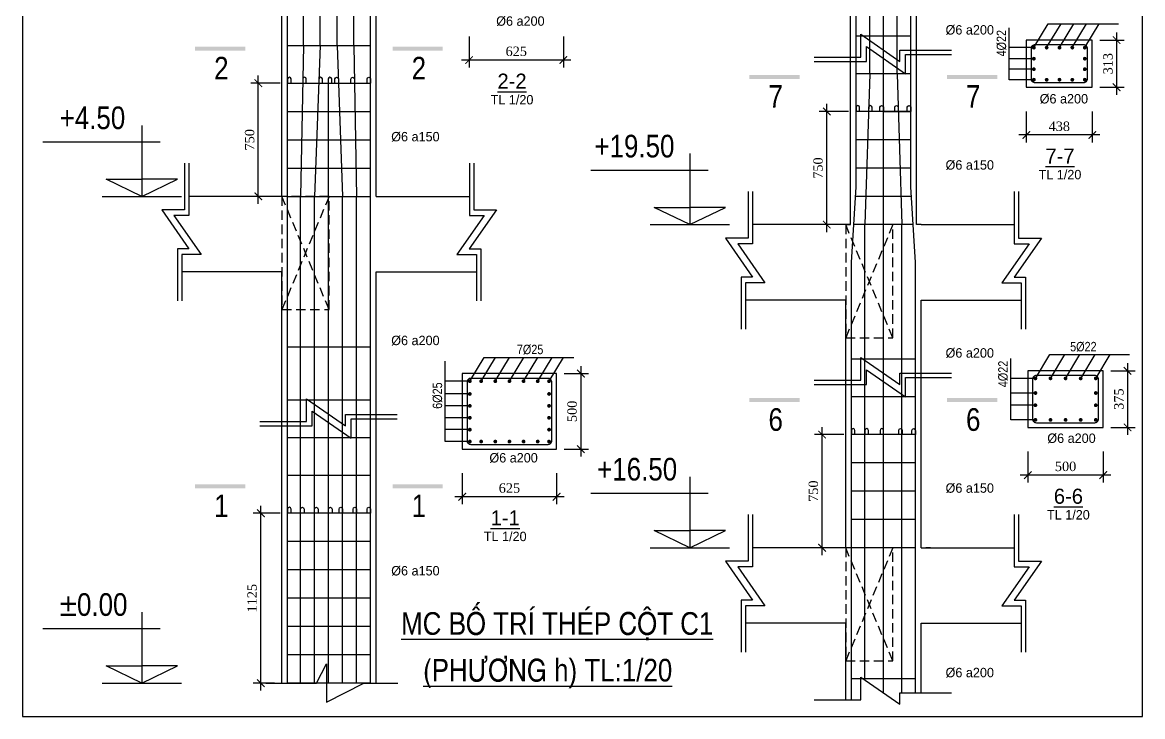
# Model space of a CAD drawing. Extents: x 394 to 12570, y -4198 to 1567.
# Drawn here: x 6755 to 7052, y -1537.7 to -1353.7 of the extents above; entities that cross this region are included whole.
import ezdxf

# ---------------------------------------------------------------- set-up
doc = ezdxf.new("R2010")
doc.units = 0
doc.header["$MEASUREMENT"] = 0
doc.linetypes.add('CENTER2', pattern=[1.125, 0.75, -0.125, 0.125, -0.125])
doc.linetypes.add('HIDDEN', pattern=[0.375, 0.25, -0.125])
doc.layers.get('0').update_dxf_attribs({"linetype": 'CONTINUOUS'})
doc.layers.get('DEFPOINTS').update_dxf_attribs({"linetype": 'CONTINUOUS'})
for name, color, linetype in [('cot', 8, 'CONTINUOUS'), ('DAI', 3, 'CONTINUOUS'), ('DUT', 9, 'CENTER2'), ('TEXT', 7, 'CONTINUOUS'), ('THEP', 6, 'CONTINUOUS'), ('TUONG', 7, 'CONTINUOUS')]:
    doc.layers.add(name, color=color, linetype=linetype)
doc.styles.add('DIM-NEW', font='')
doc.styles.add('style1', font='')
doc.styles.add('T1', font='romans.shx')
doc.styles.add('T2', font='')
doc.styles.get('DIM-NEW').set_extended_font_data('VNI-Helve-Condense')
doc.styles.get('style1').set_extended_font_data('VNI-Goudy')
doc.styles.get('T2').set_extended_font_data('VNI-Times')
doc.dimstyles.new('TL25', dxfattribs={"dimtxt": 2.5, "dimasz": 2, "dimexe": 2, "dimexo": 2, "dimgap": 1, "dimtad": 1, "dimdec": 0, "dimlfac": 25, "dimzin": 0, "dimdsep": 46, "dimtxsty": 'T2', "dimblk": 'ARCHTICK', "dimcen": 2.5, "dimdle": 2, "dimclrd": 1, "dimclre": 1, "dimclrt": 2, "dimadec": 0, "dimazin": 0, "dimtfac": 1, "dimtdec": 0, "dimtix": 1, "dimtofl": 0, "dimtmove": 0, "dimatfit": 0, "dimldrblk": 'ARCHTICK', "dimfxl": 1, "dimtolj": 1, "dimtzin": 0, "dimlwd": -1, "dimlwe": -1, "dimarcsym": 0})

# ---------------------------------------------------------------- blocks, each defined once
blk = doc.blocks.new('_ARCHTICK')
at = {"color": 0, "linetype": 'ByBlock', "const_width": 0.15}
blk.add_lwpolyline([(-0.5, -0.5), (0.5, 0.5)], dxfattribs=at)
blk = doc.blocks.new('*D99')
at = {"layer": 'cot', "color": 1, "transparency": 16777216}
for p, q in [((7021.12, -1377.34), (7021.12, -1385.57)), ((7038.62, -1377.34), (7038.62, -1385.57)), ((7040.62, -1383.57), (7019.12, -1383.57))]:
    blk.add_line(p, q, dxfattribs=at)
at = {"layer": 'DEFPOINTS', "color": 0, "transparency": 16777216}
for p in [(7021.12, -1375.34), (7038.62, -1375.34), (7021.12, -1383.57)]:
    blk.add_point(p, dxfattribs=at)
at = {"layer": 'cot', "color": 1, "transparency": 16777216, "xscale": 2, "yscale": 2, "zscale": 2, "rotation": 180}
blk.add_blockref('_ARCHTICK', (7021.12, -1383.57), dxfattribs=at)
at = {"layer": 'cot', "color": 1, "transparency": 16777216, "xscale": 2, "yscale": 2, "zscale": 2}
blk.add_blockref('_ARCHTICK', (7038.62, -1383.57), dxfattribs=at)
at = {"layer": 'cot', "color": 2, "lineweight": -2, "transparency": 16777216, "insert": (7029.87, -1381.29), "char_height": 2.5, "attachment_point": 5, "style": 'T2'}
blk.add_mtext('\\A1;438', dxfattribs=at)
blk = doc.blocks.new('*D98')
at = {"layer": 'cot', "color": 1, "transparency": 16777216}
for p, q in [((7045.05, -1356.43), (7045.05, -1372.93)), ((7040.62, -1358.43), (7047.05, -1358.43)), ((7040.62, -1370.93), (7047.05, -1370.93))]:
    blk.add_line(p, q, dxfattribs=at)
at = {"layer": 'DEFPOINTS', "color": 0, "transparency": 16777216}
for p in [(7038.62, -1358.43), (7038.62, -1370.93), (7045.05, -1370.93)]:
    blk.add_point(p, dxfattribs=at)
at = {"layer": 'cot', "color": 1, "transparency": 16777216, "xscale": 2, "yscale": 2, "zscale": 2}
for p, rotation in [((7045.05, -1358.43), 90), ((7045.05, -1370.93), 270)]:
    blk.add_blockref('_ARCHTICK', p, dxfattribs=dict(at, rotation=rotation))
at = {"layer": 'cot', "color": 2, "lineweight": -2, "transparency": 16777216, "insert": (7042.77, -1364.68), "char_height": 2.5, "attachment_point": 5, "rotation": 90, "style": 'T2'}
blk.add_mtext('\\A1;313', dxfattribs=at)
blk = doc.blocks.new('*D97')
at = {"layer": 'cot', "color": 1, "transparency": 16777216}
for p, q in [((7043.53, -1446.1), (7049.97, -1446.1)), ((7047.97, -1444.1), (7047.97, -1463.1)), ((7043.53, -1461.1), (7049.97, -1461.1))]:
    blk.add_line(p, q, dxfattribs=at)
at = {"layer": 'DEFPOINTS', "color": 0, "transparency": 16777216}
for p in [(7041.53, -1446.1), (7041.53, -1461.1), (7047.97, -1461.1)]:
    blk.add_point(p, dxfattribs=at)
at = {"layer": 'cot', "color": 1, "transparency": 16777216, "xscale": 2, "yscale": 2, "zscale": 2}
for p, rotation in [((7047.97, -1446.1), 90), ((7047.97, -1461.1), 270)]:
    blk.add_blockref('_ARCHTICK', p, dxfattribs=dict(at, rotation=rotation))
at = {"layer": 'cot', "color": 2, "lineweight": -2, "transparency": 16777216, "insert": (7045.67, -1453.6), "char_height": 2.5, "attachment_point": 5, "rotation": 90, "style": 'T2'}
blk.add_mtext('\\A1;375', dxfattribs=at)
blk = doc.blocks.new('*D96')
at = {"layer": 'cot', "color": 1, "transparency": 16777216}
for p, q in [((7021.53, -1467.51), (7021.53, -1475.74)), ((7041.53, -1467.51), (7041.53, -1475.74)), ((7043.53, -1473.74), (7019.53, -1473.74))]:
    blk.add_line(p, q, dxfattribs=at)
at = {"layer": 'DEFPOINTS', "color": 0, "transparency": 16777216}
for p in [(7021.53, -1465.51), (7041.53, -1465.51), (7021.53, -1473.74)]:
    blk.add_point(p, dxfattribs=at)
at = {"layer": 'cot', "color": 1, "transparency": 16777216, "xscale": 2, "yscale": 2, "zscale": 2, "rotation": 180}
blk.add_blockref('_ARCHTICK', (7021.53, -1473.74), dxfattribs=at)
at = {"layer": 'cot', "color": 1, "transparency": 16777216, "xscale": 2, "yscale": 2, "zscale": 2}
blk.add_blockref('_ARCHTICK', (7041.53, -1473.74), dxfattribs=at)
at = {"layer": 'cot', "color": 2, "lineweight": -2, "transparency": 16777216, "insert": (7031.53, -1471.44), "char_height": 2.5, "attachment_point": 5, "style": 'T2'}
blk.add_mtext('\\A1;500', dxfattribs=at)
blk = doc.blocks.new('*D88')
at = {"layer": 'cot', "color": 1, "transparency": 16777216}
for p, q in [((6873.39, -1357.48), (6873.39, -1365.72)), ((6898.39, -1357.48), (6898.39, -1365.72)), ((6900.39, -1363.72), (6871.39, -1363.72))]:
    blk.add_line(p, q, dxfattribs=at)
at = {"layer": 'DEFPOINTS', "color": 0, "transparency": 16777216}
for p in [(6873.39, -1355.48), (6898.39, -1355.48), (6873.39, -1363.72)]:
    blk.add_point(p, dxfattribs=at)
at = {"layer": 'cot', "color": 1, "transparency": 16777216, "xscale": 2, "yscale": 2, "zscale": 2, "rotation": 180}
blk.add_blockref('_ARCHTICK', (6873.39, -1363.72), dxfattribs=at)
at = {"layer": 'cot', "color": 1, "transparency": 16777216, "xscale": 2, "yscale": 2, "zscale": 2}
blk.add_blockref('_ARCHTICK', (6898.39, -1363.72), dxfattribs=at)
at = {"layer": 'cot', "color": 2, "lineweight": -2, "transparency": 16777216, "insert": (6885.89, -1361.42), "char_height": 2.5, "attachment_point": 5, "style": 'T2'}
blk.add_mtext('\\A1;625', dxfattribs=at)
blk = doc.blocks.new('*D87')
at = {"layer": 'cot', "color": 1, "transparency": 16777216}
for p, q in [((6871.58, -1473.24), (6871.58, -1481.48)), ((6896.58, -1473.24), (6896.58, -1481.48)), ((6898.58, -1479.48), (6869.58, -1479.48))]:
    blk.add_line(p, q, dxfattribs=at)
at = {"layer": 'DEFPOINTS', "color": 0, "transparency": 16777216}
for p in [(6871.58, -1471.24), (6896.58, -1471.24), (6871.58, -1479.48)]:
    blk.add_point(p, dxfattribs=at)
at = {"layer": 'cot', "color": 1, "transparency": 16777216, "xscale": 2, "yscale": 2, "zscale": 2, "rotation": 180}
blk.add_blockref('_ARCHTICK', (6871.58, -1479.48), dxfattribs=at)
at = {"layer": 'cot', "color": 1, "transparency": 16777216, "xscale": 2, "yscale": 2, "zscale": 2}
blk.add_blockref('_ARCHTICK', (6896.58, -1479.48), dxfattribs=at)
at = {"layer": 'cot', "color": 2, "lineweight": -2, "transparency": 16777216, "insert": (6884.08, -1477.18), "char_height": 2.5, "attachment_point": 5, "style": 'T2'}
blk.add_mtext('\\A1;625', dxfattribs=at)
blk = doc.blocks.new('*D86')
at = {"layer": 'cot', "color": 1, "transparency": 16777216}
for p, q in [((6903.01, -1444.84), (6903.01, -1468.84)), ((6898.58, -1446.84), (6905.01, -1446.84)), ((6898.58, -1466.84), (6905.01, -1466.84))]:
    blk.add_line(p, q, dxfattribs=at)
at = {"layer": 'DEFPOINTS', "color": 0, "transparency": 16777216}
for p in [(6896.58, -1446.84), (6896.58, -1466.84), (6903.01, -1466.84)]:
    blk.add_point(p, dxfattribs=at)
at = {"layer": 'cot', "color": 1, "transparency": 16777216, "xscale": 2, "yscale": 2, "zscale": 2}
for p, rotation in [((6903.01, -1446.84), 90), ((6903.01, -1466.84), 270)]:
    blk.add_blockref('_ARCHTICK', p, dxfattribs=dict(at, rotation=rotation))
at = {"layer": 'cot', "color": 2, "lineweight": -2, "transparency": 16777216, "insert": (6900.71, -1456.84), "char_height": 2.5, "attachment_point": 5, "rotation": 90, "style": 'T2'}
blk.add_mtext('\\A1;500', dxfattribs=at)
blk = doc.blocks.new('*D85')
at = {"layer": 'DEFPOINTS', "color": 0, "transparency": 16777216}
for p in [(6818.17, -1483.86), (6825.26, -1483.86), (6823.76, -1528.86)]:
    blk.add_point(p, dxfattribs=at)
at = {"layer": 'TUONG', "color": 1, "transparency": 16777216}
for p, q in [((6818.17, -1530.86), (6818.17, -1481.86)), ((6823.26, -1483.86), (6816.17, -1483.86)), ((6821.76, -1528.86), (6816.17, -1528.86))]:
    blk.add_line(p, q, dxfattribs=at)
at = {"layer": 'TUONG', "color": 1, "transparency": 16777216, "xscale": 2, "yscale": 2, "zscale": 2}
for p, rotation in [((6818.17, -1483.86), 90), ((6818.17, -1528.86), 270)]:
    blk.add_blockref('_ARCHTICK', p, dxfattribs=dict(at, rotation=rotation))
at = {"layer": 'TUONG', "color": 2, "transparency": 16777216, "insert": (6815.87, -1506.36), "char_height": 2.5, "attachment_point": 5, "rotation": 90, "style": 'T2'}
blk.add_mtext('\\A1;1125', dxfattribs=at)
blk = doc.blocks.new('*D84')
at = {"layer": 'DEFPOINTS', "color": 0, "transparency": 16777216}
for p in [(6817.5, -1369.85), (6825.26, -1369.85), (6823.76, -1399.85)]:
    blk.add_point(p, dxfattribs=at)
at = {"layer": 'TUONG', "color": 1, "transparency": 16777216}
for p, q in [((6817.5, -1401.85), (6817.5, -1367.85)), ((6823.26, -1369.85), (6815.5, -1369.85)), ((6821.76, -1399.85), (6815.5, -1399.85))]:
    blk.add_line(p, q, dxfattribs=at)
at = {"layer": 'TUONG', "color": 1, "transparency": 16777216, "xscale": 2, "yscale": 2, "zscale": 2}
for p, rotation in [((6817.5, -1369.85), 90), ((6817.5, -1399.85), 270)]:
    blk.add_blockref('_ARCHTICK', p, dxfattribs=dict(at, rotation=rotation))
at = {"layer": 'TUONG', "color": 2, "transparency": 16777216, "insert": (6815.2, -1384.85), "char_height": 2.5, "attachment_point": 5, "rotation": 90, "style": 'T2'}
blk.add_mtext('\\A1;750', dxfattribs=at)
blk = doc.blocks.new('*D80')
at = {"layer": 'DEFPOINTS', "color": 0, "transparency": 16777216}
for p in [(6966.97, -1462.99), (6974.74, -1462.99), (6973.24, -1492.99)]:
    blk.add_point(p, dxfattribs=at)
at = {"layer": 'TUONG', "color": 1, "transparency": 16777216}
for p, q in [((6966.97, -1494.99), (6966.97, -1460.99)), ((6972.74, -1462.99), (6964.97, -1462.99)), ((6971.24, -1492.99), (6964.97, -1492.99))]:
    blk.add_line(p, q, dxfattribs=at)
at = {"layer": 'TUONG', "color": 1, "transparency": 16777216, "xscale": 2, "yscale": 2, "zscale": 2}
for p, rotation in [((6966.97, -1462.99), 90), ((6966.97, -1492.99), 270)]:
    blk.add_blockref('_ARCHTICK', p, dxfattribs=dict(at, rotation=rotation))
at = {"layer": 'TUONG', "color": 2, "transparency": 16777216, "insert": (6964.67, -1477.99), "char_height": 2.5, "attachment_point": 5, "rotation": 90, "style": 'T2'}
blk.add_mtext('\\A1;750', dxfattribs=at)
blk = doc.blocks.new('*D79')
at = {"layer": 'DEFPOINTS', "color": 0, "transparency": 16777216}
for p in [(6968.22, -1377.35), (6975.99, -1377.35), (6974.49, -1407.35)]:
    blk.add_point(p, dxfattribs=at)
at = {"layer": 'TUONG', "color": 1, "transparency": 16777216}
for p, q in [((6973.99, -1377.35), (6966.22, -1377.35)), ((6968.22, -1409.35), (6968.22, -1375.35)), ((6972.49, -1407.35), (6966.22, -1407.35))]:
    blk.add_line(p, q, dxfattribs=at)
at = {"layer": 'TUONG', "color": 1, "transparency": 16777216, "xscale": 2, "yscale": 2, "zscale": 2}
for p, rotation in [((6968.22, -1377.35), 90), ((6968.22, -1407.35), 270)]:
    blk.add_blockref('_ARCHTICK', p, dxfattribs=dict(at, rotation=rotation))
at = {"layer": 'TUONG', "color": 2, "transparency": 16777216, "insert": (6965.92, -1392.35), "char_height": 2.5, "attachment_point": 5, "rotation": 90, "style": 'T2'}
blk.add_mtext('\\A1;750', dxfattribs=at)

msp = doc.modelspace()

# ---------------------------------------------------------------- linework, layer by layer
at = {"layer": 'cot', "lineweight": -2, "ltscale": 10}
for p, q in [((7023.117, -1360.434), (7026.922, -1354.125)), ((7026.517, -1360.434), (7030.321, -1354.125)), ((7026.922, -1354.125), (7045.578, -1354.125)), ((7029.917, -1360.434), (7033.721, -1354.125)), ((7033.317, -1360.434), (7037.121, -1354.125)), ((7036.617, -1360.434), (7040.422, -1354.125)), ((7016.613, -1368.934), (7016.613, -1355.141)), ((7023.117, -1360.434), (7016.613, -1360.434)), ((7023.117, -1363.366), (7016.613, -1363.366)), ((7023.117, -1366.15), (7016.613, -1366.15)), ((7023.117, -1368.934), (7016.613, -1368.934)), ((6873.579, -1448.84), (6877.383, -1442.532)), ((6876.583, -1448.84), (6880.387, -1442.532)), ((6877.383, -1442.532), (6901.176, -1442.532)), ((6880.331, -1448.84), (6884.135, -1442.532)), ((6884.079, -1448.84), (6887.883, -1442.532)), ((6887.827, -1448.84), (6891.632, -1442.532)), ((6891.576, -1448.84), (6895.38, -1442.532)), ((6894.579, -1448.84), (6898.383, -1442.532)), ((7017.028, -1459.101), (7017.028, -1442.809)), ((7023.532, -1448.101), (7027.336, -1441.793)), ((7027.336, -1441.793), (7048.492, -1441.793)), ((7027.532, -1448.101), (7031.336, -1441.793)), ((7031.532, -1448.101), (7035.336, -1441.793)), ((7035.532, -1448.101), (7039.336, -1441.793)), ((7039.532, -1448.101), (7043.336, -1441.793)), ((6867.075, -1464.84), (6867.075, -1443.548)), ((6873.579, -1448.84), (6867.075, -1448.84)), ((7023.532, -1448.101), (7017.028, -1448.101)), ((6873.579, -1452.227), (6867.075, -1452.227)), ((7023.532, -1451.982), (7017.028, -1451.982)), ((7023.532, -1455.221), (7017.028, -1455.221)), ((6873.579, -1455.38), (6867.075, -1455.38)), ((6873.579, -1458.534), (6867.075, -1458.534)), ((7023.532, -1459.101), (7017.028, -1459.101)), ((6873.579, -1461.687), (6867.075, -1461.687)), ((6873.579, -1464.84), (6867.075, -1464.84))]:
    msp.add_line(p, q, dxfattribs=at)
at = {"layer": 'DAI'}
for p, q in [((6825.259, -1359.854), (6847.259, -1359.854)), ((6990.485, -1357.352), (6975.985, -1357.352)), ((6990.485, -1367.352), (6975.985, -1367.352)), ((6825.259, -1369.854), (6847.259, -1369.854)), ((6825.259, -1377.354), (6847.259, -1377.354)), ((6990.485, -1377.352), (6975.985, -1377.352)), ((6825.259, -1384.854), (6847.259, -1384.854)), ((6990.485, -1384.852), (6975.985, -1384.852)), ((6825.259, -1392.354), (6847.259, -1392.354)), ((6990.485, -1392.352), (6975.985, -1392.352)), ((6825.259, -1399.854), (6847.259, -1399.854)), ((6990.642, -1399.852), (6975.829, -1399.852)), ((6991.11, -1407.352), (6975.36, -1407.352)), ((6847.259, -1439.854), (6825.259, -1439.854)), ((6991.735, -1442.989), (6974.735, -1442.989)), ((6847.259, -1453.862), (6825.259, -1453.862)), ((6991.735, -1452.989), (6974.735, -1452.989)), ((6847.259, -1463.862), (6825.259, -1463.862)), ((6991.735, -1462.989), (6974.735, -1462.989)), ((6991.735, -1470.489), (6974.735, -1470.489)), ((6847.259, -1473.862), (6825.259, -1473.862)), ((6991.735, -1477.989), (6974.735, -1477.989)), ((6847.259, -1483.862), (6825.259, -1483.862)), ((6991.735, -1485.489), (6974.735, -1485.489)), ((6847.259, -1491.362), (6825.259, -1491.362)), ((6991.735, -1492.989), (6974.735, -1492.989)), ((6847.259, -1498.862), (6825.259, -1498.862)), ((6847.259, -1506.362), (6825.259, -1506.362)), ((6847.259, -1513.862), (6825.259, -1513.862)), ((6847.259, -1521.362), (6825.259, -1521.362)), ((6847.259, -1528.862), (6825.259, -1528.862)), ((6991.735, -1527.711), (6974.735, -1527.711))]:
    msp.add_line(p, q, dxfattribs=at)
for points in [[(7036.367, -1369.684, 0.4142136), (7037.367, -1368.684), (7037.367, -1360.684, 0.4142136), (7036.367, -1359.684), (7023.367, -1359.684, 0.4142136), (7022.367, -1360.684), (7022.367, -1368.684, 0.4142136), (7023.367, -1369.684)], [(6894.329, -1465.59, 0.4142136), (6895.329, -1464.59), (6895.329, -1449.09, 0.4142136), (6894.329, -1448.09), (6873.829, -1448.09, 0.4142136), (6872.829, -1449.09), (6872.829, -1464.59, 0.4142136), (6873.829, -1465.59)], [(7039.282, -1459.851, 0.4142136), (7040.282, -1458.851), (7040.282, -1448.351, 0.4142136), (7039.282, -1447.351), (7023.782, -1447.351, 0.4142136), (7022.782, -1448.351), (7022.782, -1458.851, 0.4142136), (7023.782, -1459.851)]]:
    msp.add_lwpolyline(points, format="xyb", close=True, dxfattribs=at)
at = {"layer": 'DUT', "linetype": 'HIDDEN', "ltscale": 10}
for p, q in [((6836.259, -1399.854), (6823.759, -1429.854)), ((6836.259, -1429.854), (6823.759, -1399.854)), ((6985.735, -1407.352), (6973.235, -1437.352)), ((6985.735, -1437.352), (6973.235, -1407.352)), ((6985.735, -1492.989), (6973.235, -1522.989)), ((6985.735, -1522.989), (6973.235, -1492.989))]:
    msp.add_line(p, q, dxfattribs=at)
for points in [[(6823.759, -1429.854), (6836.259, -1429.854), (6836.259, -1399.854), (6823.759, -1399.854)], [(6973.235, -1437.352), (6985.735, -1437.352), (6985.735, -1407.352), (6973.235, -1407.352)]]:
    msp.add_lwpolyline(points, close=True, dxfattribs=at)
msp.add_lwpolyline([(6973.235, -1492.989), (6973.235, -1522.989), (6985.735, -1522.989), (6985.735, -1492.989), (6973.235, -1492.989)], dxfattribs=at)
at = {"layer": 'TEXT', "ltscale": 10}
for points in [[(6814.044, -1361.232), (6814.044, -1360.182), (6800.74, -1361.232), (6800.74, -1360.182)], [(6866.418, -1361.232), (6866.418, -1360.182), (6853.113, -1361.232), (6853.113, -1360.182)], [(6961.021, -1368.73), (6961.021, -1367.68), (6947.717, -1368.73), (6947.717, -1367.68)], [(7013.395, -1368.73), (7013.395, -1367.68), (7000.09, -1368.73), (7000.09, -1367.68)], [(6961.021, -1454.368), (6961.021, -1453.318), (6947.717, -1454.368), (6947.717, -1453.318)], [(7013.395, -1454.368), (7013.395, -1453.318), (7000.09, -1454.368), (7000.09, -1453.318)], [(6814.044, -1477.245), (6814.044, -1476.195), (6800.74, -1477.245), (6800.74, -1476.195)], [(6866.418, -1477.245), (6866.418, -1476.195), (6853.113, -1477.245), (6853.113, -1476.195)]]:
    msp.add_trace(points, dxfattribs=at)
at = {"layer": 'THEP', "ltscale": 10}
for p, q in [((6983.218, -1531.44), (6983.235, -1074.565)), ((6833.926, -1359.854), (6833.926, -1166.841)), ((6829.479, -1359.854), (6829.479, -1196.841)), ((6838.374, -1359.854), (6838.374, -1196.841)), ((6842.815, -1359.854), (6842.815, -1196.841)), ((6979.618, -1367.122), (6979.618, -1202.969)), ((6986.86, -1367.352), (6986.86, -1203.199)), ((6975.985, -1397.352), (6975.985, -1240.612)), ((6829.479, -1359.854), (6828.708, -1399.854)), ((6833.926, -1359.854), (6832.418, -1399.854)), ((6838.374, -1359.854), (6839.838, -1399.854)), ((6842.815, -1359.854), (6843.548, -1399.854)), ((6979.61, -1367.352), (6978.34, -1407.352)), ((6986.86, -1367.352), (6988.11, -1407.352)), ((6974.735, -1417.352), (6975.985, -1397.352)), ((6991.735, -1417.352), (6990.485, -1397.352)), ((6978.34, -1528.038), (6978.34, -1407.352)), ((6988.11, -1531.444), (6988.11, -1407.352)), ((6974.735, -1533.286), (6974.735, -1417.352)), ((6991.735, -1531.444), (6991.735, -1417.352))]:
    msp.add_line(p, q, dxfattribs=at)
for points in [[(6825.259, -1528.862), (6825.259, -1295.952), (6826.509, -1275.952), (6826.509, -1119.684)], [(6847.259, -1528.862), (6847.259, -1295.952), (6846.009, -1275.952), (6846.009, -1119.684)], [(6990.485, -1397.352), (6990.485, -1243.199)], [(6836.128, -1528.862), (6836.128, -1369.854)], [(6828.708, -1528.862), (6828.708, -1399.854)], [(6832.418, -1528.862), (6832.418, -1399.854)], [(6839.838, -1528.862), (6839.838, -1399.854)], [(6843.548, -1528.862), (6843.548, -1399.854)]]:
    msp.add_lwpolyline(points, dxfattribs=at)
at = {"layer": 'THEP', "const_width": 0.5}
for points in [[(7023.117, -1360.184, -1), (7023.117, -1360.684, -1)], [(7026.517, -1360.184, -1), (7026.517, -1360.684, -1)], [(7029.917, -1360.184, -1), (7029.917, -1360.684, -1)], [(7033.317, -1360.184, -1), (7033.317, -1360.684, -1)], [(7036.617, -1360.184, 1), (7036.617, -1360.684, 1)], [(7023.117, -1363.616, 1), (7023.117, -1363.116, 1)], [(7036.617, -1363.616, -1), (7036.617, -1363.116, -1)], [(7023.117, -1366.4, 1), (7023.117, -1365.9, 1)], [(7036.617, -1366.4, -1), (7036.617, -1365.9, -1)], [(7023.117, -1369.184, 1), (7023.117, -1368.684, 1)], [(7026.517, -1369.184, 1), (7026.517, -1368.684, 1)], [(7029.917, -1369.184, 1), (7029.917, -1368.684, 1)], [(7033.317, -1369.184, 1), (7033.317, -1368.684, 1)], [(7036.617, -1369.184, -1), (7036.617, -1368.684, -1)], [(6873.579, -1448.59, -1), (6873.579, -1449.09, -1)], [(6876.583, -1448.59, -1), (6876.583, -1449.09, -1)], [(6880.331, -1448.59, -1), (6880.331, -1449.09, -1)], [(6884.079, -1448.59, 1), (6884.079, -1449.09, 1)], [(6887.827, -1448.59, 1), (6887.827, -1449.09, 1)], [(6891.576, -1448.59, 1), (6891.576, -1449.09, 1)], [(6894.579, -1448.59, 1), (6894.579, -1449.09, 1)], [(7023.532, -1447.851, -1), (7023.532, -1448.351, -1)], [(7027.532, -1447.851, -1), (7027.532, -1448.351, -1)], [(7031.532, -1447.851, 1), (7031.532, -1448.351, 1)], [(7035.532, -1447.851, 1), (7035.532, -1448.351, 1)], [(7039.532, -1447.851, 1), (7039.532, -1448.351, 1)], [(6873.579, -1452.477, 1), (6873.579, -1451.977, 1)], [(6894.579, -1452.477, -1), (6894.579, -1451.977, -1)], [(7023.532, -1451.732, -1), (7023.532, -1452.232, -1)], [(7039.532, -1451.732, 1), (7039.532, -1452.232, 1)], [(6873.579, -1455.63, 1), (6873.579, -1455.13, 1)], [(6894.579, -1455.63, -1), (6894.579, -1455.13, -1)], [(7023.532, -1455.471, 1), (7023.532, -1454.971, 1)], [(7039.532, -1455.471, -1), (7039.532, -1454.971, -1)], [(6873.579, -1458.784, 1), (6873.579, -1458.284, 1)], [(6894.579, -1458.784, -1), (6894.579, -1458.284, -1)], [(6873.579, -1461.937, 1), (6873.579, -1461.437, 1)], [(6894.579, -1461.937, -1), (6894.579, -1461.437, -1)], [(7023.532, -1459.351, 1), (7023.532, -1458.851, 1)], [(7027.532, -1459.351, 1), (7027.532, -1458.851, 1)], [(7031.532, -1459.351, -1), (7031.532, -1458.851, -1)], [(7035.532, -1459.351, -1), (7035.532, -1458.851, -1)], [(7039.532, -1459.351, -1), (7039.532, -1458.851, -1)], [(6873.579, -1465.09, 1), (6873.579, -1464.59, 1)], [(6876.583, -1465.09, 1), (6876.583, -1464.59, 1)], [(6880.331, -1465.09, 1), (6880.331, -1464.59, 1)], [(6884.079, -1465.09, -1), (6884.079, -1464.59, -1)], [(6887.827, -1465.09, -1), (6887.827, -1464.59, -1)], [(6891.576, -1465.09, -1), (6891.576, -1464.59, -1)], [(6894.579, -1465.09, -1), (6894.579, -1464.59, -1)]]:
    msp.add_lwpolyline(points, format="xyb", close=True, dxfattribs=at)
at = {"layer": 'THEP', "ltscale": 10}
for points in [[(6826.196, -1369.864), (6826.196, -1368.737, 1), (6825.259, -1368.737), (6825.259, -1369.854)], [(6830.223, -1369.864), (6830.223, -1368.737, 1), (6829.286, -1368.737), (6829.286, -1369.854)], [(6834.487, -1369.864), (6834.487, -1368.737, 1), (6833.549, -1368.737), (6833.549, -1369.854)], [(6836.955, -1369.864), (6836.955, -1368.737, 1), (6836.017, -1368.737), (6836.017, -1369.854)], [(6837.803, -1369.864), (6837.803, -1368.737, -1), (6838.74, -1368.737), (6838.74, -1369.854)], [(6842.061, -1369.874), (6842.061, -1368.747, -1), (6842.998, -1368.747), (6842.998, -1369.864)], [(6846.321, -1369.864), (6846.321, -1368.737, -1), (6847.259, -1368.737), (6847.259, -1369.854)], [(6976.923, -1377.362), (6976.923, -1376.235, 1), (6975.985, -1376.235), (6975.985, -1377.352)], [(6980.23, -1377.362), (6980.23, -1376.235, 1), (6979.293, -1376.235), (6979.293, -1377.352)], [(6982.298, -1377.362), (6982.298, -1376.235, -1), (6983.235, -1376.235), (6983.235, -1377.352)], [(6986.235, -1377.362), (6986.235, -1376.235, -1), (6987.173, -1376.235), (6987.173, -1377.352)], [(6989.548, -1377.362), (6989.548, -1376.235, -1), (6990.485, -1376.235), (6990.485, -1377.352)], [(6975.673, -1463), (6975.673, -1461.872, 1), (6974.735, -1461.872), (6974.735, -1462.989)], [(6979.277, -1463), (6979.277, -1461.872, 1), (6978.34, -1461.872), (6978.34, -1462.989)], [(6983.291, -1463), (6983.291, -1461.872, 1), (6982.354, -1461.872), (6982.354, -1462.989)], [(6987.278, -1463), (6987.278, -1461.872, -1), (6988.215, -1461.872), (6988.215, -1462.989)], [(6990.798, -1463), (6990.798, -1461.872, -1), (6991.735, -1461.872), (6991.735, -1462.989)], [(6826.196, -1483.872), (6826.196, -1482.745, 1), (6825.259, -1482.745), (6825.259, -1483.862)], [(6828.708, -1483.872), (6828.708, -1482.745, -1), (6829.645, -1482.745), (6829.645, -1483.862)], [(6832.418, -1483.872), (6832.418, -1482.745, -1), (6833.355, -1482.745), (6833.355, -1483.862)], [(6836.128, -1483.872), (6836.128, -1482.745, -1), (6837.066, -1482.745), (6837.066, -1483.862)], [(6838.901, -1483.872), (6838.901, -1482.745, -1), (6839.838, -1482.745), (6839.838, -1483.862)], [(6842.611, -1483.872), (6842.611, -1482.745, -1), (6843.548, -1482.745), (6843.548, -1483.862)], [(6846.321, -1483.872), (6846.321, -1482.745, -1), (6847.259, -1482.745), (6847.259, -1483.862)]]:
    msp.add_lwpolyline(points, format="xyb", dxfattribs=at)
at = {"layer": 'TUONG'}
for p, q in [((6823.759, -1399.854), (6823.759, -1305.952)), ((6848.759, -1399.854), (6848.759, -1305.952)), ((6974.485, -1407.352), (6974.485, -1341.467)), ((6991.985, -1407.352), (6991.985, -1341.467)), ((6983.235, -1377.352), (6990.485, -1377.352)), ((6786.63, -1381.031), (6786.63, -1399.854)), ((6791.447, -1385.463), (6760.351, -1385.463)), ((6931.923, -1388.529), (6931.923, -1407.352)), ((6786.63, -1399.854), (6777.187, -1395.306)), ((6777.187, -1395.306), (6786.63, -1395.306)), ((6786.63, -1399.854), (6796.073, -1395.306)), ((6796.073, -1395.306), (6786.63, -1395.306)), ((6786.63, -1395.306), (6786.63, -1399.854)), ((6936.74, -1392.962), (6905.643, -1392.962)), ((6776.128, -1399.854), (6797.132, -1399.854)), ((6823.759, -1399.854), (6799.051, -1399.854)), ((6848.759, -1399.854), (6873.466, -1399.854)), ((6922.48, -1402.804), (6931.923, -1402.804)), ((6931.923, -1407.352), (6922.48, -1402.804)), ((6931.923, -1402.804), (6931.923, -1407.352)), ((6941.365, -1402.804), (6931.923, -1402.804)), ((6931.923, -1407.352), (6941.365, -1402.804)), ((6921.421, -1407.352), (6942.425, -1407.352)), ((6973.235, -1407.352), (6948.528, -1407.352)), ((6973.235, -1407.352), (6974.485, -1407.352)), ((6993.235, -1407.352), (6991.985, -1407.352)), ((6993.235, -1407.352), (7017.943, -1407.352)), ((6823.759, -1419.854), (6797.21, -1419.854)), ((6823.759, -1528.862), (6823.759, -1419.854)), ((6848.759, -1528.862), (6848.759, -1419.854)), ((6848.759, -1419.854), (6875.308, -1419.854)), ((6973.235, -1427.352), (6946.687, -1427.352)), ((6973.235, -1492.989), (6973.235, -1427.352)), ((6993.235, -1427.352), (7019.784, -1427.352)), ((6993.235, -1492.989), (6993.235, -1427.352)), ((6931.923, -1474.167), (6931.923, -1492.989)), ((6936.74, -1478.599), (6905.643, -1478.599)), ((6922.48, -1488.441), (6931.923, -1488.441)), ((6931.923, -1492.989), (6922.48, -1488.441)), ((6931.923, -1488.441), (6931.923, -1492.989)), ((6941.365, -1488.441), (6931.923, -1488.441)), ((6931.923, -1492.989), (6941.365, -1488.441)), ((6921.421, -1492.989), (6942.425, -1492.989)), ((6973.235, -1492.989), (6948.528, -1492.989)), ((6993.235, -1492.989), (7017.943, -1492.989)), ((6995.735, -1492.989), (6994.485, -1492.989)), ((6786.63, -1510.04), (6786.63, -1528.862)), ((6791.447, -1514.472), (6760.351, -1514.472)), ((6973.235, -1512.989), (6946.687, -1512.989)), ((6973.235, -1533.286), (6973.235, -1512.989)), ((6993.235, -1512.989), (7019.784, -1512.989)), ((6993.235, -1531.444), (6993.235, -1512.989)), ((6777.187, -1524.314), (6786.63, -1524.314)), ((6786.63, -1528.862), (6777.187, -1524.314)), ((6786.63, -1524.314), (6786.63, -1528.862)), ((6796.073, -1524.314), (6786.63, -1524.314)), ((6786.63, -1528.862), (6796.073, -1524.314)), ((6776.128, -1528.862), (6797.132, -1528.862))]:
    msp.add_line(p, q, dxfattribs=at)
msp.add_lwpolyline([(7051.951, -1059.246), (6754.951, -1059.246), (6754.951, -1537.745), (7051.951, -1537.745)], close=True, dxfattribs=at)
for points in [[(6964.872, -1362.927), (6977.226, -1362.927), (6977.226, -1356.903), (6987.562, -1364.111), (6987.562, -1361.085), (7001.315, -1361.085)], [(6964.872, -1364.074), (6978.726, -1364.074), (6978.726, -1360.158), (6989.062, -1367.365), (6989.062, -1362.232), (7001.315, -1362.232)], [(7038.617, -1358.434), (7038.617, -1358.434), (7021.117, -1358.434), (7021.117, -1370.934), (7038.617, -1370.934), (7038.617, -1370.934)], [(7038.617, -1370.934), (7038.617, -1358.434)], [(6797.905, -1391.072), (6797.905, -1403.426), (6791.881, -1403.426), (6799.088, -1413.761), (6796.063, -1413.761), (6796.063, -1427.515)], [(6799.051, -1391.072), (6799.051, -1404.926), (6795.136, -1404.926), (6802.343, -1415.261), (6797.21, -1415.261), (6797.21, -1427.515)], [(6873.466, -1391.072), (6873.466, -1404.926), (6877.382, -1404.926), (6870.174, -1415.261), (6875.308, -1415.261), (6875.308, -1427.515)], [(6874.613, -1391.072), (6874.613, -1403.426), (6880.636, -1403.426), (6873.429, -1413.761), (6876.454, -1413.761), (6876.454, -1427.515)], [(6947.381, -1398.57), (6947.381, -1410.924), (6941.358, -1410.924), (6948.565, -1421.26), (6945.54, -1421.26), (6945.54, -1435.013)], [(6948.528, -1398.57), (6948.528, -1412.424), (6944.613, -1412.424), (6951.82, -1422.76), (6946.687, -1422.76), (6946.687, -1435.013)], [(7017.943, -1398.57), (7017.943, -1412.424), (7021.858, -1412.424), (7014.651, -1422.76), (7019.784, -1422.76), (7019.784, -1435.013)], [(7019.089, -1398.57), (7019.089, -1410.924), (7025.113, -1410.924), (7017.906, -1421.26), (7020.931, -1421.26), (7020.931, -1435.013)], [(6964.872, -1448.564), (6977.226, -1448.564), (6977.226, -1442.541), (6987.562, -1449.748), (6987.562, -1446.723), (7001.315, -1446.723)], [(6964.872, -1449.711), (6978.726, -1449.711), (6978.726, -1445.796), (6989.062, -1453.003), (6989.062, -1447.87), (7001.315, -1447.87)], [(7041.532, -1446.101), (7041.532, -1446.101), (7021.532, -1446.101), (7021.532, -1461.101), (7041.532, -1461.101), (7041.532, -1461.101)], [(7041.532, -1461.101), (7041.532, -1446.101)], [(6896.579, -1446.84), (6896.579, -1446.84), (6871.579, -1446.84), (6871.579, -1466.84), (6896.579, -1466.84), (6896.579, -1466.84)], [(6896.579, -1466.84), (6896.579, -1446.84)], [(6817.896, -1459.524), (6830.25, -1459.524), (6830.25, -1453.5), (6840.585, -1460.707), (6840.585, -1457.682), (6854.338, -1457.682)], [(6817.896, -1460.67), (6831.75, -1460.67), (6831.75, -1456.755), (6842.085, -1463.962), (6842.085, -1458.829), (6854.338, -1458.829)], [(6947.381, -1484.208), (6947.381, -1496.562), (6941.358, -1496.562), (6948.565, -1506.897), (6945.54, -1506.897), (6945.54, -1520.651)], [(6948.528, -1484.208), (6948.528, -1498.062), (6944.613, -1498.062), (6951.82, -1508.397), (6946.687, -1508.397), (6946.687, -1520.651)], [(7017.943, -1484.208), (7017.943, -1498.062), (7021.858, -1498.062), (7014.651, -1508.397), (7019.784, -1508.397), (7019.784, -1520.651)], [(7019.089, -1484.208), (7019.089, -1496.562), (7025.113, -1496.562), (7017.906, -1506.897), (7020.931, -1506.897), (7020.931, -1520.651)], [(6819.497, -1528.862), (6832.916, -1528.862), (6835.571, -1523.779), (6835.571, -1533.945), (6845.505, -1528.862), (6854.468, -1528.862)], [(6964.872, -1533.286), (6977.226, -1533.286), (6977.226, -1527.262), (6987.562, -1534.469), (6987.562, -1531.444), (7001.315, -1531.444)]]:
    msp.add_lwpolyline(points, dxfattribs=at)
for points in [[(6777.187, -1395.306), (6786.63, -1395.306), (6786.63, -1399.854), (6777.187, -1395.306)], [(6922.48, -1402.804), (6931.923, -1402.804), (6931.923, -1407.352), (6922.48, -1402.804)], [(6922.48, -1488.441), (6931.923, -1488.441), (6931.923, -1492.989), (6922.48, -1488.441)], [(6777.187, -1524.314), (6786.63, -1524.314), (6786.63, -1528.862), (6777.187, -1524.314)]]:
    msp.add_solid(points, dxfattribs=at)

# ---------------------------------------------------------------- texts
at = {"layer": 'TEXT', "ltscale": 10}
for s, height, style, p in [('%%2546 a200', 2.5, 'style1', (6880.574, -1354.635)), ('%%2546 a200', 2.5, 'style1', (6999.713, -1356.961)), ('2', 6, 'DIM-NEW', (6805.787, -1368.871)), ('2', 6, 'DIM-NEW', (6858.161, -1368.871)), ('7', 6, 'DIM-NEW', (6952.764, -1376.37)), ('7', 6, 'DIM-NEW', (7005.138, -1376.37)), ('%%2546 a200', 2.5, 'style1', (7024.664, -1375.232)), ('%%2546 a150', 2.5, 'style1', (6852.737, -1385.277)), ('%%2546 a150', 2.5, 'style1', (6999.713, -1392.775)), ('%%2546 a200', 2.5, 'style1', (6852.737, -1439.292)), ('%%2546 a200', 2.5, 'style1', (6999.713, -1442.598)), ('6', 6, 'DIM-NEW', (6952.764, -1462.007)), ('6', 6, 'DIM-NEW', (7005.138, -1462.007)), ('%%2546 a200', 2.5, 'style1', (7026.69, -1465.21)), ('%%2546 a200', 2.5, 'style1', (6878.767, -1470.394)), ('%%2546 a150', 2.5, 'style1', (6999.713, -1478.413)), ('1', 6, 'DIM-NEW', (6805.787, -1484.884)), ('1', 6, 'DIM-NEW', (6858.161, -1484.884)), ('%%2546 a150', 2.5, 'style1', (6852.737, -1500.335)), ('%%2546 a200', 2.5, 'style1', (6999.713, -1527.32))]:
    msp.add_text(s, height=height, dxfattribs=dict(at, style=style)).set_placement(p)
at = {"layer": 'TEXT', "style": 'DIM-NEW'}
for s, p in [('4%%25422', (7015.758, -1362.759)), ('4%%25422', (7016.173, -1450.427)), ('6%%25425', (6866.22, -1456.165))]:
    e = msp.add_text(s, height=2.5, rotation=90, dxfattribs=at)
    e.set_placement(p)
    e.dxf.unprotected_set("ltscale", 0)
for s, p in [('+4.50', (6764.829, -1382.034)), ('+19.50', (6906.615, -1389.533)), ('+16.50', (6907.34, -1475.17)), ('%%p0.00', (6764.829, -1511.043)), ('%%UMC BOÁ TRÍ THEÙP COÄT C1', (6855.358, -1516.067)), ('%%U(PHÖÔNG h) TL:1/20', (6861.17, -1528.438))]:
    msp.add_text(s, height=6, dxfattribs=at).set_placement(p)
for s, p in [('7%%25425', (6886.058, -1441.677)), ('5%%25422', (7032.74, -1440.939))]:
    e = msp.add_text(s, height=2.5, dxfattribs=at)
    e.set_placement(p)
    e.dxf.unprotected_set("ltscale", 0)
at = {"layer": 'TEXT', "char_height": 4, "width": 20.53333, "attachment_point": 5, "line_spacing_factor": 0.85, "style": 'T1'}
for s, insert in [('{\\fVNI-Aptima|b0|i0|c0|p2;\\L2-2\\P\\H0.625x;\\lTL 1/20}', (6884.766, -1371.418)), ('{\\fVNI-Aptima|b0|i0|c0|p2;\\L7-7\\P\\H0.625x;\\lTL 1/20}', (7030.048, -1391.271)), ('{\\fVNI-Aptima|b0|i0|c0|p2;\\L6-6\\P\\H0.625x;\\lTL 1/20}', (7032.281, -1481.439)), ('{\\fVNI-Aptima|b0|i0|c0|p2;\\L1-1\\P\\H0.625x;\\lTL 1/20}', (6882.96, -1487.177))]:
    msp.add_mtext(s, dxfattribs=dict(at, insert=insert))

# ---------------------------------------------------------------- dimensions: what is measured, and where the dimension line sits
at = {"layer": 'cot', "lineweight": -2, "ltscale": 10}
for base, p1, p2, picture, middle in [((6873.386, -1363.718), (6898.386, -1355.485), (6873.386, -1355.485), '*D88', (6885.886, -1361.418)), ((7021.117429758, -1383.570824336), (7038.617429758, -1375.337304002), (7021.117429758, -1375.337304002), '*D99', (7029.867429758, -1381.291150746)), ((7021.532, -1473.739), (7041.532, -1465.505), (7021.532, -1465.505), '*D96', (7031.532, -1471.439)), ((6871.579, -1479.477), (6896.579, -1471.244), (6871.579, -1471.244), '*D87', (6884.079, -1477.177))]:
    dim = msp.add_linear_dim(base=base, p1=p1, p2=p2, dimstyle='TL25', dxfattribs=at)
    dim.commit()
    dim.dimension.update_dxf_attribs({"geometry": picture, "text_midpoint": middle})
for base, p1, p2, picture, middle in [((7045.05273282, -1370.933621684), (7038.617429758, -1358.433621684), (7038.617429758, -1370.933621684), '*D98', (7042.77305923, -1364.683621684)), ((6903.014, -1466.84), (6896.579, -1446.84), (6896.579, -1466.84), '*D86', (6900.714, -1456.84)), ((7047.967, -1461.101), (7041.532, -1446.101), (7041.532, -1461.101), '*D97', (7045.667, -1453.601))]:
    dim = msp.add_linear_dim(base=base, p1=p1, p2=p2, angle=90, dimstyle='TL25', dxfattribs=at)
    dim.commit()
    dim.dimension.update_dxf_attribs({"geometry": picture, "text_midpoint": middle})
at = {"layer": 'TUONG'}
for base, p1, p2, picture, middle in [((6817.497, -1369.854), (6823.759, -1399.854), (6825.259, -1369.854), '*D84', (6815.197, -1384.854)), ((6968.224, -1377.352), (6974.485, -1407.352), (6975.985, -1377.352), '*D79', (6965.924, -1392.352)), ((6966.974, -1462.989), (6973.235, -1492.989), (6974.735, -1462.989), '*D80', (6964.674, -1477.989)), ((6818.173, -1483.862), (6823.759, -1528.862), (6825.259, -1483.862), '*D85', (6815.873, -1506.362))]:
    dim = msp.add_linear_dim(base=base, p1=p1, p2=p2, angle=90, dimstyle='TL25', dxfattribs=at)
    dim.commit()
    dim.dimension.update_dxf_attribs({"geometry": picture, "text_midpoint": middle})

doc.saveas('drawing.dxf')
